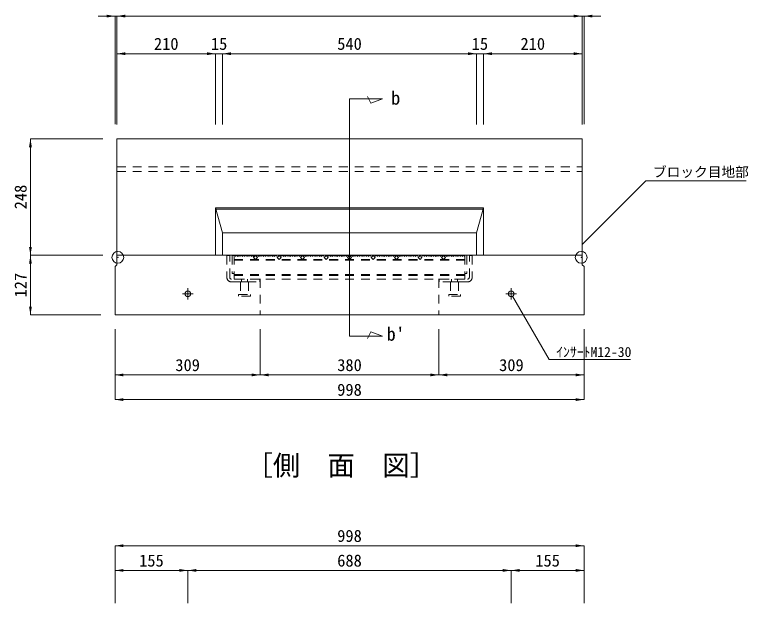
# Model space of a CAD drawing. Units: millimetres at full size. Extents: x 50430 to 101606, y 69050 to 91573.
# Drawn here: x 82180 to 83741, y 72679 to 73931 of the extents above; entities that cross this region are included whole.
import ezdxf
from ezdxf.enums import TextEntityAlignment as Align

# ---------------------------------------------------------------- set-up
doc = ezdxf.new("R2010")
doc.units = ezdxf.units.MM
doc.header["$LTSCALE"] = 50
doc.header["$PDMODE"] = 32
doc.header["$PDSIZE"] = 25
doc.linetypes.add('USER1', pattern=[0.675, 0.375, -0.3])
doc.linetypes.add('USER4', pattern=[0.675, 0.375, -0.3])
for name, color, linetype, lineweight in [('インサート', 3, 'USER1', 9), ('グレーチング', 7, 'USER1', 5), ('寸法線', 7, 'Continuous', 13), ('本体', 2, 'Continuous', 9), ('補助線', 8, 'Continuous', 9), ('ｲﾝｻｰﾄ', 3, 'Continuous', 9)]:
    doc.layers.add(name, color=color, linetype=linetype, lineweight=lineweight)
doc.layers.add('文字', color=7, linetype='Continuous')
doc.styles.add('ＭＳ ゴシック', font='')
doc.styles.get('ＭＳ ゴシック').set_extended_font_data('MS Gothic')

# ---------------------------------------------------------------- blocks, each defined once
blk = doc.blocks.new('filled_arrow')
at = {"color": 0, "linetype": 'Continuous', "lineweight": -2}
blk.add_solid([(7.5, 1.25), (0, 0), (7.5, -1.25)], dxfattribs=at)

msp = doc.modelspace()

# ---------------------------------------------------------------- linework, layer by layer
at = {"layer": 'インサート', "linetype": 'USER4'}
for p, q in [((82660.44, 73362.34), (82660.44, 73335.34)), ((82660.44, 73362.34), (82677.44, 73362.34)), ((82677.44, 73362.34), (82677.44, 73335.34)), ((83107.44, 73362.34), (83107.44, 73335.34)), ((83107.44, 73362.34), (83124.44, 73362.34)), ((83124.44, 73362.34), (83124.44, 73335.34)), ((82656.44, 73332.34), (82656.44, 73335.34)), ((82656.44, 73335.34), (82681.44, 73335.34)), ((82681.44, 73332.34), (82656.44, 73332.34)), ((82681.44, 73335.34), (82681.44, 73332.34)), ((83103.44, 73332.34), (83103.44, 73335.34)), ((83103.44, 73335.34), (83128.44, 73335.34)), ((83128.44, 73332.34), (83103.44, 73332.34)), ((83128.44, 73335.34), (83128.44, 73332.34))]:
    msp.add_line(p, q, dxfattribs=at)
at = {"layer": 'グレーチング'}
for p, q in [((82631.43, 73418.34), (82631.43, 73372.34)), ((82631.43, 73418.34), (82637.43, 73418.34)), ((82637.43, 73372.34), (82637.43, 73418.34)), ((82642.43, 73418.34), (82642.43, 73380.34)), ((82642.43, 73418.34), (83142.44, 73418.34)), ((82646.93, 73418.34), (82646.93, 73368.34)), ((82646.93, 73410.34), (83137.94, 73410.34)), ((82646.93, 73408.84), (83137.94, 73408.84)), ((82648.93, 73418.34), (82649.83, 73416.24)), ((82649.83, 73416.24), (82650.73, 73418.34)), ((82652.73, 73418.34), (82653.63, 73416.24)), ((82653.63, 73416.24), (82654.53, 73418.34)), ((82656.53, 73418.34), (82657.43, 73416.24)), ((82657.43, 73416.24), (82658.33, 73418.34)), ((82660.33, 73418.34), (82661.23, 73416.24)), ((82661.23, 73416.24), (82662.13, 73418.34)), ((82664.13, 73418.34), (82665.03, 73416.24)), ((82665.03, 73416.24), (82665.93, 73418.34)), ((82667.93, 73418.34), (82668.83, 73416.24)), ((82668.83, 73416.24), (82669.73, 73418.34)), ((82671.73, 73418.34), (82672.63, 73416.24)), ((82672.63, 73416.24), (82673.53, 73418.34)), ((82675.53, 73418.34), (82676.43, 73416.24)), ((82676.43, 73416.24), (82677.33, 73418.34)), ((82679.33, 73418.34), (82680.23, 73416.24)), ((82680.23, 73416.24), (82681.13, 73418.34)), ((82683.13, 73418.34), (82684.03, 73416.24)), ((82684.03, 73416.24), (82684.93, 73418.34)), ((82686.93, 73418.34), (82687.84, 73416.24)), ((82687.84, 73416.24), (82688.74, 73418.34)), ((82692.43, 73418.34), (82688.19, 73414.1)), ((82688.19, 73414.1), (82692.43, 73409.86)), ((82696.68, 73414.1), (82692.43, 73418.34)), ((82692.43, 73409.86), (82696.68, 73414.1)), ((82697.44, 73418.34), (82698.33, 73416.24)), ((82698.33, 73416.24), (82699.23, 73418.34)), ((82701.24, 73418.34), (82702.14, 73416.24)), ((82702.14, 73416.24), (82703.03, 73418.34)), ((82705.04, 73418.34), (82705.93, 73416.24)), ((82705.93, 73416.24), (82706.83, 73418.34)), ((82708.83, 73418.34), (82709.74, 73416.24)), ((82709.74, 73416.24), (82710.64, 73418.34)), ((82712.64, 73418.34), (82713.54, 73416.24)), ((82713.54, 73416.24), (82714.43, 73418.34)), ((82716.44, 73418.34), (82717.33, 73416.24)), ((82717.33, 73416.24), (82718.23, 73418.34)), ((82720.24, 73418.34), (82721.14, 73416.24)), ((82721.14, 73416.24), (82722.04, 73418.34)), ((82724.04, 73418.34), (82724.94, 73416.24)), ((82724.94, 73416.24), (82725.83, 73418.34)), ((82727.84, 73418.34), (82728.74, 73416.24)), ((82728.74, 73416.24), (82729.64, 73418.34)), ((82731.64, 73418.34), (82732.54, 73416.24)), ((82732.54, 73416.24), (82733.44, 73418.34)), ((82735.44, 73418.34), (82736.34, 73416.24)), ((82736.34, 73416.24), (82737.24, 73418.34)), ((82742.44, 73418.34), (82738.19, 73414.1)), ((82738.19, 73414.1), (82742.44, 73409.86)), ((82746.68, 73414.1), (82742.44, 73418.34)), ((82742.44, 73409.86), (82746.68, 73414.1)), ((82747.44, 73418.34), (82748.34, 73416.24)), ((82748.34, 73416.24), (82749.24, 73418.34)), ((82751.24, 73418.34), (82752.14, 73416.24)), ((82752.14, 73416.24), (82753.04, 73418.34)), ((82755.04, 73418.34), (82755.94, 73416.24)), ((82755.94, 73416.24), (82756.84, 73418.34)), ((82758.84, 73418.34), (82759.74, 73416.24)), ((82759.74, 73416.24), (82760.64, 73418.34)), ((82762.64, 73418.34), (82763.54, 73416.24)), ((82763.54, 73416.24), (82764.44, 73418.34)), ((82766.44, 73418.34), (82767.34, 73416.24)), ((82767.34, 73416.24), (82768.24, 73418.34)), ((82770.24, 73418.34), (82771.14, 73416.24)), ((82771.14, 73416.24), (82772.04, 73418.34)), ((82774.04, 73418.34), (82774.94, 73416.24)), ((82774.94, 73416.24), (82775.84, 73418.34)), ((82777.84, 73418.34), (82778.74, 73416.24)), ((82778.74, 73416.24), (82779.64, 73418.34)), ((82781.64, 73418.34), (82782.54, 73416.24)), ((82782.54, 73416.24), (82783.44, 73418.34)), ((82785.44, 73418.34), (82786.34, 73416.24)), ((82786.34, 73416.24), (82787.24, 73418.34)), ((82792.44, 73418.34), (82788.19, 73414.1)), ((82788.19, 73414.1), (82792.44, 73409.86)), ((82796.68, 73414.1), (82792.44, 73418.34)), ((82792.44, 73409.86), (82796.68, 73414.1)), ((82797.44, 73418.34), (82798.34, 73416.24)), ((82798.34, 73416.24), (82799.24, 73418.34)), ((82801.24, 73418.34), (82802.14, 73416.24)), ((82802.14, 73416.24), (82803.04, 73418.34)), ((82805.04, 73418.34), (82805.94, 73416.24)), ((82805.94, 73416.24), (82806.84, 73418.34)), ((82808.84, 73418.34), (82809.74, 73416.24)), ((82809.74, 73416.24), (82810.64, 73418.34)), ((82812.64, 73418.34), (82813.54, 73416.24)), ((82813.54, 73416.24), (82814.44, 73418.34)), ((82816.44, 73418.34), (82817.34, 73416.24)), ((82817.34, 73416.24), (82818.24, 73418.34)), ((82820.24, 73418.34), (82821.14, 73416.24)), ((82821.14, 73416.24), (82822.04, 73418.34)), ((82824.04, 73418.34), (82824.94, 73416.24)), ((82824.94, 73416.24), (82825.84, 73418.34)), ((82827.84, 73418.34), (82828.74, 73416.24)), ((82828.74, 73416.24), (82829.64, 73418.34)), ((82831.64, 73418.34), (82832.54, 73416.24)), ((82832.54, 73416.24), (82833.44, 73418.34)), ((82835.44, 73418.34), (82836.34, 73416.24)), ((82836.34, 73416.24), (82837.24, 73418.34)), ((82842.44, 73418.34), (82838.19, 73414.1)), ((82838.19, 73414.1), (82842.44, 73409.86)), ((82846.68, 73414.1), (82842.44, 73418.34)), ((82842.44, 73409.86), (82846.68, 73414.1)), ((82847.44, 73418.34), (82848.34, 73416.24)), ((82848.34, 73416.24), (82849.24, 73418.34)), ((82851.24, 73418.34), (82852.14, 73416.24)), ((82852.14, 73416.24), (82853.04, 73418.34)), ((82855.04, 73418.34), (82855.94, 73416.24)), ((82855.94, 73416.24), (82856.84, 73418.34)), ((82858.84, 73418.34), (82859.74, 73416.24)), ((82859.74, 73416.24), (82860.64, 73418.34)), ((82862.64, 73418.34), (82863.54, 73416.24)), ((82863.54, 73416.24), (82864.44, 73418.34)), ((82866.44, 73418.34), (82867.34, 73416.24)), ((82867.34, 73416.24), (82868.24, 73418.34)), ((82870.24, 73418.34), (82871.14, 73416.24)), ((82871.14, 73416.24), (82872.04, 73418.34)), ((82874.04, 73418.34), (82874.94, 73416.24)), ((82874.94, 73416.24), (82875.84, 73418.34)), ((82877.84, 73418.34), (82878.74, 73416.24)), ((82878.74, 73416.24), (82879.64, 73418.34)), ((82881.64, 73418.34), (82882.54, 73416.24)), ((82882.54, 73416.24), (82883.44, 73418.34)), ((82885.44, 73418.34), (82886.34, 73416.24)), ((82886.34, 73416.24), (82887.24, 73418.34)), ((82892.44, 73418.34), (82888.19, 73414.1)), ((82888.19, 73414.1), (82892.44, 73409.86)), ((82896.68, 73414.1), (82892.44, 73418.34)), ((82892.44, 73409.86), (82896.68, 73414.1)), ((82897.44, 73418.34), (82898.34, 73416.24)), ((82898.34, 73416.24), (82899.24, 73418.34)), ((82901.24, 73418.34), (82902.14, 73416.24)), ((82902.14, 73416.24), (82903.04, 73418.34)), ((82905.04, 73418.34), (82905.94, 73416.24)), ((82905.94, 73416.24), (82906.84, 73418.34)), ((82908.84, 73418.34), (82909.74, 73416.24)), ((82909.74, 73416.24), (82910.64, 73418.34)), ((82912.64, 73418.34), (82913.54, 73416.24)), ((82913.54, 73416.24), (82914.44, 73418.34)), ((82916.44, 73418.34), (82917.34, 73416.24)), ((82917.34, 73416.24), (82918.24, 73418.34)), ((82920.24, 73418.34), (82921.14, 73416.24)), ((82921.14, 73416.24), (82922.04, 73418.34)), ((82924.04, 73418.34), (82924.94, 73416.24)), ((82924.94, 73416.24), (82925.84, 73418.34)), ((82927.84, 73418.34), (82928.74, 73416.24)), ((82928.74, 73416.24), (82929.64, 73418.34)), ((82931.64, 73418.34), (82932.54, 73416.24)), ((82932.54, 73416.24), (82933.44, 73418.34)), ((82935.44, 73418.34), (82936.34, 73416.24)), ((82936.34, 73416.24), (82937.24, 73418.34)), ((82942.44, 73418.34), (82938.19, 73414.1)), ((82938.19, 73414.1), (82942.44, 73409.86)), ((82946.68, 73414.1), (82942.44, 73418.34)), ((82942.44, 73409.86), (82946.68, 73414.1)), ((82947.44, 73418.34), (82948.34, 73416.24)), ((82948.34, 73416.24), (82949.24, 73418.34)), ((82951.24, 73418.34), (82952.14, 73416.24)), ((82952.14, 73416.24), (82953.04, 73418.34)), ((82955.04, 73418.34), (82955.94, 73416.24)), ((82955.94, 73416.24), (82956.84, 73418.34)), ((82958.84, 73418.34), (82959.74, 73416.24)), ((82959.74, 73416.24), (82960.64, 73418.34)), ((82962.64, 73418.34), (82963.54, 73416.24)), ((82963.54, 73416.24), (82964.44, 73418.34)), ((82966.44, 73418.34), (82967.34, 73416.24)), ((82967.34, 73416.24), (82968.24, 73418.34)), ((82970.24, 73418.34), (82971.14, 73416.24)), ((82971.14, 73416.24), (82972.04, 73418.34)), ((82974.04, 73418.34), (82974.94, 73416.24)), ((82974.94, 73416.24), (82975.84, 73418.34)), ((82977.84, 73418.34), (82978.74, 73416.24)), ((82978.74, 73416.24), (82979.64, 73418.34)), ((82981.64, 73418.34), (82982.54, 73416.24)), ((82982.54, 73416.24), (82983.44, 73418.34)), ((82985.44, 73418.34), (82986.34, 73416.24)), ((82986.34, 73416.24), (82987.24, 73418.34)), ((82992.44, 73418.34), (82988.19, 73414.1)), ((82988.19, 73414.1), (82992.44, 73409.86)), ((82996.68, 73414.1), (82992.44, 73418.34)), ((82992.44, 73409.86), (82996.68, 73414.1)), ((82997.44, 73418.34), (82998.34, 73416.24)), ((82998.34, 73416.24), (82999.24, 73418.34)), ((83001.24, 73418.34), (83002.14, 73416.24)), ((83002.14, 73416.24), (83003.04, 73418.34)), ((83005.04, 73418.34), (83005.94, 73416.24)), ((83005.94, 73416.24), (83006.84, 73418.34)), ((83008.84, 73418.34), (83009.74, 73416.24)), ((83009.74, 73416.24), (83010.64, 73418.34)), ((83012.64, 73418.34), (83013.54, 73416.24)), ((83013.54, 73416.24), (83014.44, 73418.34)), ((83016.44, 73418.34), (83017.34, 73416.24)), ((83017.34, 73416.24), (83018.24, 73418.34)), ((83020.24, 73418.34), (83021.14, 73416.24)), ((83021.14, 73416.24), (83022.04, 73418.34)), ((83024.04, 73418.34), (83024.94, 73416.24)), ((83024.94, 73416.24), (83025.84, 73418.34)), ((83027.84, 73418.34), (83028.74, 73416.24)), ((83028.74, 73416.24), (83029.64, 73418.34)), ((83031.64, 73418.34), (83032.54, 73416.24)), ((83032.54, 73416.24), (83033.44, 73418.34)), ((83035.44, 73418.34), (83036.34, 73416.24)), ((83036.34, 73416.24), (83037.24, 73418.34)), ((83042.44, 73418.34), (83038.19, 73414.1)), ((83038.19, 73414.1), (83042.44, 73409.86)), ((83046.68, 73414.1), (83042.44, 73418.34)), ((83042.44, 73409.86), (83046.68, 73414.1)), ((83047.44, 73418.34), (83048.34, 73416.24)), ((83048.34, 73416.24), (83049.24, 73418.34)), ((83051.24, 73418.34), (83052.14, 73416.24)), ((83052.14, 73416.24), (83053.04, 73418.34)), ((83055.04, 73418.34), (83055.94, 73416.24)), ((83055.94, 73416.24), (83056.84, 73418.34)), ((83058.84, 73418.34), (83059.74, 73416.24)), ((83059.74, 73416.24), (83060.64, 73418.34)), ((83062.64, 73418.34), (83063.54, 73416.24)), ((83063.54, 73416.24), (83064.44, 73418.34)), ((83066.44, 73418.34), (83067.34, 73416.24)), ((83067.34, 73416.24), (83068.24, 73418.34)), ((83070.24, 73418.34), (83071.14, 73416.24)), ((83071.14, 73416.24), (83072.04, 73418.34)), ((83074.04, 73418.34), (83074.94, 73416.24)), ((83074.94, 73416.24), (83075.84, 73418.34)), ((83077.84, 73418.34), (83078.74, 73416.24)), ((83078.74, 73416.24), (83079.64, 73418.34)), ((83081.64, 73418.34), (83082.54, 73416.24)), ((83082.54, 73416.24), (83083.44, 73418.34)), ((83085.44, 73418.34), (83086.34, 73416.24)), ((83086.34, 73416.24), (83087.24, 73418.34)), ((83092.44, 73418.34), (83088.19, 73414.1)), ((83088.19, 73414.1), (83092.44, 73409.86)), ((83096.68, 73414.1), (83092.44, 73418.34)), ((83092.44, 73409.86), (83096.68, 73414.1)), ((83097.44, 73418.34), (83098.34, 73416.24)), ((83098.34, 73416.24), (83099.24, 73418.34)), ((83101.24, 73418.34), (83102.14, 73416.24)), ((83102.14, 73416.24), (83103.04, 73418.34)), ((83105.04, 73418.34), (83105.94, 73416.24)), ((83105.94, 73416.24), (83106.84, 73418.34)), ((83108.84, 73418.34), (83109.74, 73416.24)), ((83109.74, 73416.24), (83110.64, 73418.34)), ((83112.64, 73418.34), (83113.54, 73416.24)), ((83113.54, 73416.24), (83114.44, 73418.34)), ((83116.44, 73418.34), (83117.34, 73416.24)), ((83117.34, 73416.24), (83118.24, 73418.34)), ((83120.24, 73418.34), (83121.14, 73416.24)), ((83121.14, 73416.24), (83122.04, 73418.34)), ((83124.04, 73418.34), (83124.94, 73416.24)), ((83124.94, 73416.24), (83125.84, 73418.34)), ((83127.84, 73418.34), (83128.74, 73416.24)), ((83128.74, 73416.24), (83129.64, 73418.34)), ((83131.64, 73418.34), (83132.54, 73416.24)), ((83132.54, 73416.24), (83133.44, 73418.34)), ((83135.44, 73418.34), (83136.34, 73416.24)), ((83136.34, 73416.24), (83137.24, 73418.34)), ((83137.94, 73418.34), (83137.94, 73368.34)), ((83142.44, 73418.34), (83142.44, 73380.34)), ((83147.44, 73372.34), (83147.44, 73418.34)), ((83153.44, 73418.34), (83147.44, 73418.34)), ((83153.44, 73418.34), (83153.44, 73372.34)), ((82642.43, 73380.34), (82646.93, 73380.34)), ((82646.93, 73377.84), (83137.94, 73377.84)), ((82646.93, 73376.34), (83137.94, 73376.34)), ((83142.44, 73380.34), (83137.94, 73380.34)), ((82702.43, 73368.34), (82641.43, 73368.34)), ((82641.46, 73362.34), (82701.43, 73362.34)), ((82646.93, 73368.34), (83137.94, 73368.34)), ((82662.43, 73368.34), (82662.43, 73362.34)), ((82675.43, 73368.34), (82675.43, 73362.34)), ((82701.43, 73362.34), (82701.43, 73368.34)), ((83082.44, 73368.34), (83143.44, 73368.34)), ((83083.44, 73362.34), (83083.44, 73368.34)), ((83143.44, 73362.34), (83083.44, 73362.34)), ((83109.44, 73368.34), (83109.44, 73362.34)), ((83122.44, 73368.34), (83122.44, 73362.34))]:
    msp.add_line(p, q, dxfattribs=at)
for centre, radius, start, end in [((82641.43, 73372.34), 10, 180, 270.12553), ((82641.43, 73372.34), 4, 180, 270), ((83143.44, 73372.34), 4, 270, 0), ((83143.44, 73372.34), 10, 270, 0)]:
    msp.add_arc(centre, radius, start, end, dxfattribs=at)
at = {"layer": '寸法線'}
for p, q in [((82357.43, 73927.89), (82433.43, 73927.89)), ((82393.43, 73697.92), (82393.43, 73927.89)), ((82397.43, 73927.89), (83387.44, 73927.89)), ((82397.43, 73697.02), (82397.43, 73927.89)), ((82397.43, 73697.02), (82397.43, 73927.89)), ((83427.44, 73927.89), (83351.44, 73927.89)), ((83387.44, 73697.02), (83387.44, 73927.89)), ((83387.44, 73697.02), (83387.44, 73927.89)), ((83391.44, 73697.92), (83391.44, 73927.89)), ((82607.44, 73847.88), (82397.43, 73847.88)), ((82397.43, 73697.02), (82397.43, 73847.88)), ((82658.44, 73847.88), (82571.44, 73847.88)), ((82607.44, 73697.02), (82607.44, 73847.88)), ((82607.44, 73697.02), (82607.44, 73847.88)), ((82622.44, 73847.88), (83162.44, 73847.88)), ((82622.44, 73697.02), (82622.44, 73847.88)), ((82622.44, 73697.02), (82622.44, 73847.88)), ((83126.44, 73847.88), (83213.44, 73847.88)), ((83162.44, 73697.02), (83162.44, 73847.88)), ((83162.44, 73697.02), (83162.44, 73847.88)), ((83177.44, 73697.02), (83177.44, 73847.88)), ((83177.44, 73847.88), (83387.44, 73847.88)), ((83177.44, 73697.02), (83177.44, 73847.88)), ((83387.44, 73697.02), (83387.44, 73847.88)), ((82213.44, 73418.99), (82213.44, 73667.02)), ((82367.43, 73667.02), (82213.44, 73667.02)), ((82213.44, 73292.01), (82213.44, 73418.99)), ((82367.43, 73418.99), (82213.44, 73418.99)), ((82367.43, 73418.99), (82213.44, 73418.99)), ((82363.43, 73292.01), (82213.44, 73292.01)), ((82393.43, 73262.01), (82393.43, 73164.51)), ((82393.43, 73262.01), (82393.43, 73112.01)), ((82702.44, 73262.01), (82702.44, 73164.51)), ((82702.44, 73262.01), (82702.44, 73164.51)), ((83082.44, 73262.01), (83082.44, 73164.51)), ((83082.44, 73262.01), (83082.44, 73164.51)), ((83391.44, 73262.01), (83391.44, 73164.51)), ((83391.44, 73262.01), (83391.44, 73112.01)), ((82393.43, 73164.51), (82702.44, 73164.51)), ((82702.44, 73164.51), (83082.44, 73164.51)), ((83082.44, 73164.51), (83391.44, 73164.51)), ((82393.43, 73112.01), (83391.44, 73112.01)), ((82393.43, 72801.15), (83391.44, 72801.15)), ((82393.43, 72678.65), (82393.43, 72801.15)), ((83391.44, 72678.65), (83391.44, 72801.15)), ((82393.43, 72748.65), (82548.43, 72748.65)), ((82393.43, 72678.65), (82393.43, 72748.65)), ((82548.43, 72678.65), (82548.43, 72748.65)), ((82548.43, 72748.65), (83236.44, 72748.65)), ((82548.43, 72678.65), (82548.43, 72748.65)), ((83236.44, 72678.65), (83236.44, 72748.65)), ((83236.44, 72748.65), (83391.44, 72748.65)), ((83236.44, 72678.65), (83236.44, 72748.65)), ((83391.44, 72678.65), (83391.44, 72748.65))]:
    msp.add_line(p, q, dxfattribs=at)
at = {"layer": '寸法線', "lineweight": 9}
for p, q in [((82892.44, 73751.77), (82892.44, 73247.01)), ((82892.44, 73751.77), (82962.69, 73751.77)), ((82937.93, 73742.57), (82930.77, 73756.89)), ((82962.69, 73751.77), (82937.93, 73742.57)), ((82937.93, 73256.21), (82930.77, 73241.89)), ((82962.69, 73247.01), (82937.93, 73256.21)), ((82892.44, 73247.01), (82962.69, 73247.01))]:
    msp.add_line(p, q, dxfattribs=at)
at = {"layer": '寸法線'}
for points in [[(83387.44, 73441.89), (83523.26, 73577.71), (83736.31, 73577.71)], [(83239.44, 73331.82), (83317.27, 73197.01), (83490.45, 73197.01)]]:
    msp.add_lwpolyline(points, dxfattribs=at)
for p in [(82399.44, 73414.63), (83385.43, 73414.63)]:
    msp.add_point(p, dxfattribs=at)
at = {"layer": '本体', "lineweight": 20}
for p, q in [((82397.43, 73667.02), (83387.44, 73667.02)), ((82397.43, 73398.97), (82397.43, 73667.02)), ((83387.44, 73398.97), (83387.44, 73667.02)), ((82393.43, 73394.97), (82397.43, 73398.97)), ((82393.43, 73292.01), (82393.43, 73394.97)), ((83391.44, 73394.97), (83387.44, 73398.97)), ((83391.44, 73292.01), (83391.43, 73394.97)), ((82393.43, 73292.01), (83391.44, 73292.01))]:
    msp.add_line(p, q, dxfattribs=at)
at = {"layer": '本体', "linetype": 'USER1'}
for p, q in [((82397.43, 73607.01), (83387.44, 73607.01)), ((82397.43, 73597.01), (83387.44, 73597.01)), ((82702.44, 73368.89), (82702.44, 73292.01)), ((83082.44, 73368.89), (83082.44, 73292.01))]:
    msp.add_line(p, q, dxfattribs=at)
at = {"layer": '本体'}
for p, q in [((82607.44, 73520.01), (83177.44, 73520.01)), ((82622.44, 73467.01), (82607.44, 73520.01)), ((82607.44, 73520.01), (82607.44, 73418.99)), ((83162.44, 73467.01), (83177.44, 73520.01)), ((83177.44, 73520.01), (83177.44, 73418.99)), ((82622.44, 73467.01), (83162.44, 73467.01)), ((82622.44, 73467.01), (82622.44, 73418.99)), ((83162.44, 73467.01), (83162.44, 73418.99)), ((82397.43, 73418.99), (83387.44, 73418.99))]:
    msp.add_line(p, q, dxfattribs=at)
at = {"layer": '本体', "color": 4, "lineweight": 5}
msp.add_line((82608.28, 73517.01), (83176.59, 73517.01), dxfattribs=at)
at = {"layer": '補助線'}
for p, q in [((82548.43, 73349.06), (82548.43, 73324.98)), ((83236.44, 73349.06), (83236.44, 73324.98)), ((82536.83, 73337.02), (82560.04, 73337.02)), ((83224.84, 73337.02), (83248.04, 73337.02))]:
    msp.add_line(p, q, dxfattribs=at)
at = {"layer": 'ｲﾝｻｰﾄ'}
for centre in [(82548.43, 73337.02), (83236.44, 73337.02)]:
    msp.add_circle(centre, 6, dxfattribs=at)

# ---------------------------------------------------------------- block references
at = {"layer": '寸法線'}
for p, xscale, yscale, rotation in [((82393.43, 73927.89), 2.4, 2.4, 180), ((83387.44, 73927.89), 2.4, 2.4, 180), ((83387.44, 73927.89), 2.4, 2.4, 180), ((82607.44, 73847.88), 2.4, 2.4, 180), ((82607.44, 73847.88), 2.4, 2.4, 180), ((83162.44, 73847.88), 2.4, 2.4, 180), ((83162.44, 73847.88), 2.4, 2.4, 180), ((83387.44, 73847.88), 2.4, 2.4, 180), ((82213.44, 73667.02), 2.4, 2.4, 270), ((83387.44, 73441.89), 0.2, 0.2, 45), ((82213.44, 73418.99), 2.4, 2.4, 90), ((82213.44, 73418.99), 2.4, 2.4, 270), ((83239.44, 73331.82), 0.16, 0.16, 300), ((82213.44, 73292.01), 2.4, 2.4, 90), ((82702.44, 73164.51), 2.4, 2.4, 180), ((83082.44, 73164.51), 2.4, 2.4, 180), ((83391.44, 73164.51), 2.4, 2.4, 180), ((83391.44, 73112.01), 2.4, 2.4, 180), ((83391.44, 72801.15), 2.4, 2.4, 180), ((82548.43, 72748.65), 2.4, 2.4, 180), ((83236.44, 72748.65), 2.4, 2.4, 180), ((83391.44, 72748.65), 2.4, 2.4, 180)]:
    msp.add_blockref('filled_arrow', p, dxfattribs=dict(at, xscale=xscale, yscale=yscale, rotation=rotation))
at = {"layer": '寸法線', "xscale": 2.4, "yscale": 2.4}
for p in [(82397.43, 73927.89), (82397.43, 73927.89), (83391.44, 73927.89), (82397.43, 73847.88), (82622.44, 73847.88), (82622.44, 73847.88), (83177.44, 73847.88), (83177.44, 73847.88), (82393.43, 73164.51), (82702.44, 73164.51), (83082.44, 73164.51), (82393.43, 73112.01), (82393.43, 72801.15), (82393.43, 72748.65), (82548.43, 72748.65), (83236.44, 72748.65)]:
    msp.add_blockref('filled_arrow', p, dxfattribs=at)

# ---------------------------------------------------------------- texts
at = {"layer": '寸法線', "style": 'ＭＳ ゴシック'}
for s, height, p in [('210', 25.63, (82502.43, 73868.88)), ('15', 25.63, (82614.94, 73868.88)), ('540', 25.63, (82892.44, 73868.88)), ('15', 25.63, (83169.94, 73868.88)), ('210', 25.63, (83282.44, 73868.88)), ('b', 28.48, (82990.8, 73753.67)), ("b'", 28.48, (82990.8, 73251.59)), ('309', 25.63, (82547.94, 73185.51)), ('380', 25.63, (82892.44, 73185.51)), ('309', 25.63, (83236.94, 73185.51)), ('998', 25.63, (82892.44, 73133.01)), ('998', 25.63, (82892.44, 72822.15)), ('155', 25.63, (82470.93, 72769.65)), ('688', 25.63, (82892.43, 72769.65)), ('155', 25.63, (83313.94, 72769.65))]:
    msp.add_text(s, height=height, dxfattribs=at).set_placement(p, align=Align.MIDDLE_CENTER)
for s, p in [('ブロック目地部', (83538.26, 73607)), ('ｲﾝｻｰﾄM12-30', (83332.27, 73224.01))]:
    msp.add_text(s, height=21.36, dxfattribs=at).set_placement(p, align=Align.TOP_LEFT)
for s, p in [('248', (82192.44, 73543)), ('127', (82192.44, 73355.5))]:
    msp.add_text(s, height=25.63, rotation=90, dxfattribs=at).set_placement(p, align=Align.MIDDLE_CENTER)
at = {"layer": '文字', "style": 'ＭＳ ゴシック'}
msp.add_text('［側\u3000面\u3000図］', height=42.72, dxfattribs=at).set_placement((82874.89, 72972.01), align=Align.MIDDLE_CENTER)

doc.saveas('drawing.dxf')
